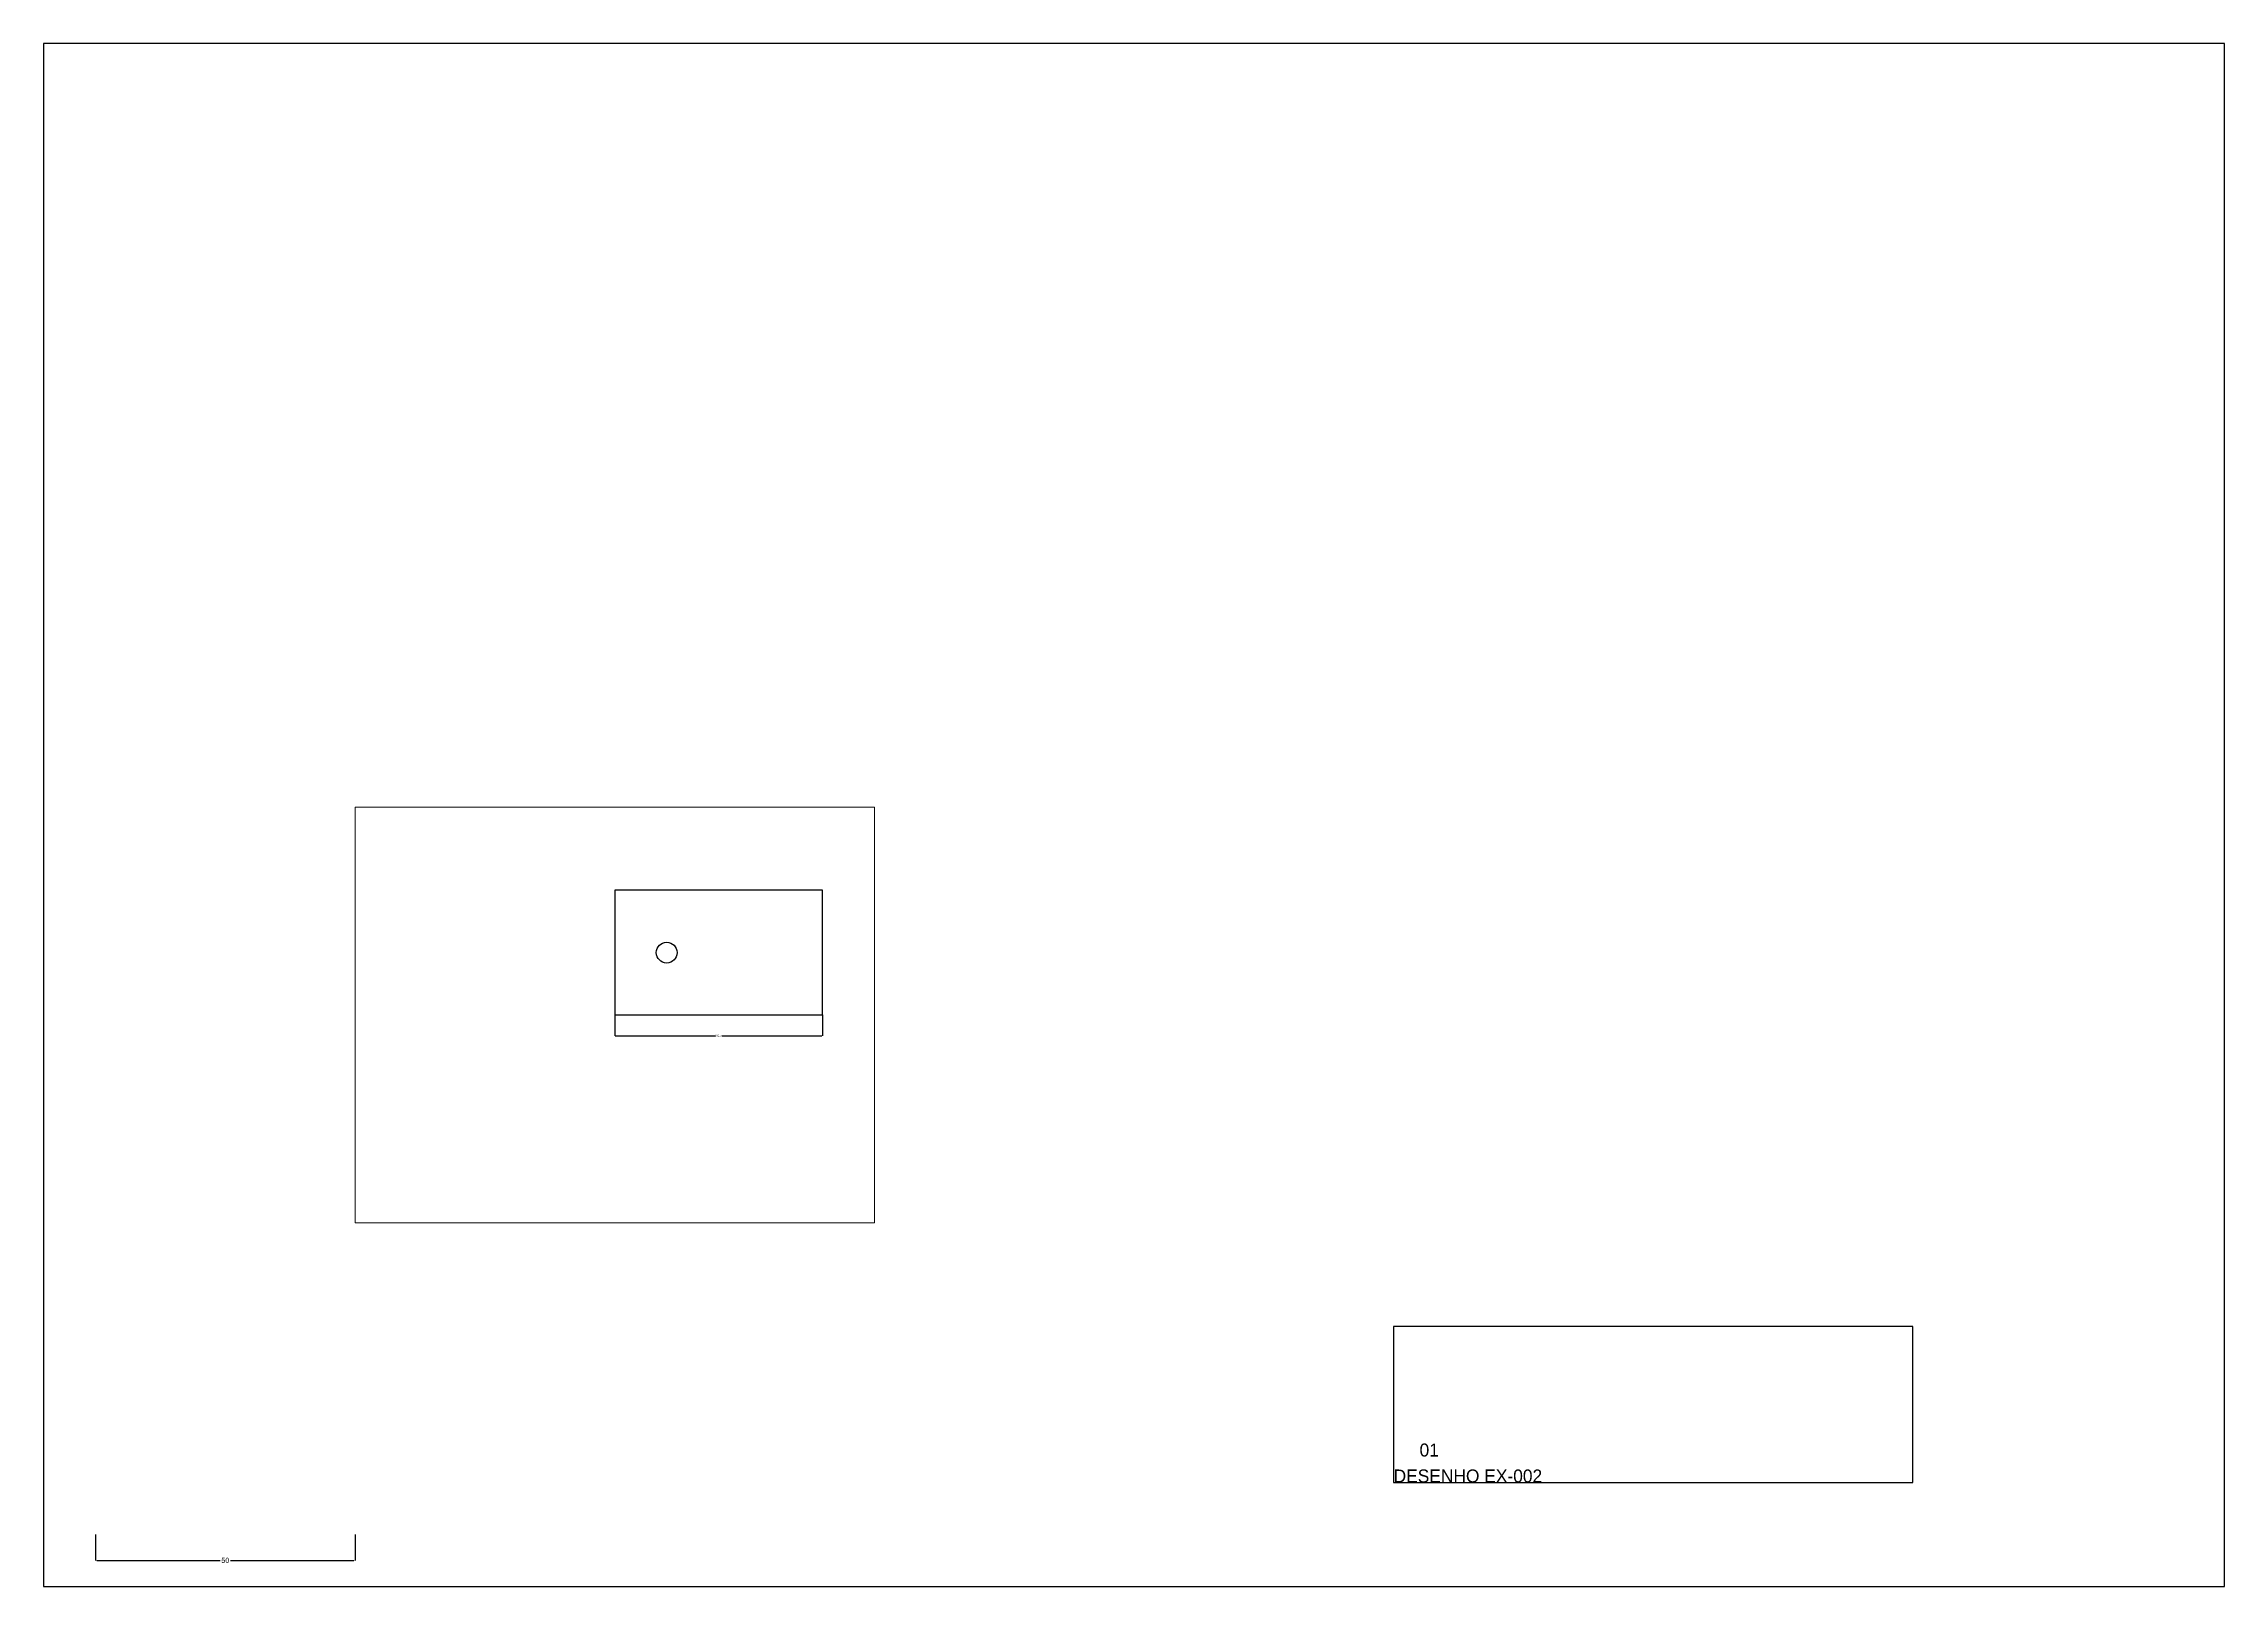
# Paper-space layout 'FOLHA' of a CAD drawing. Header units: millimetres. Extents: x -10 to 410, y -10 to 287.
# The model-space entities are those that its viewports show. They can reach past a viewport. Long polylines and large blocks are cut down to what shows.
import ezdxf

# ---------------------------------------------------------------- set-up
doc = ezdxf.new("R2010")
doc.units = ezdxf.units.MM
doc.dimstyles.get("Standard").update_dxf_attribs({"dimtxt": 2.5, "dimasz": 2.5, "dimexe": 1.25, "dimexo": 0.625, "dimtad": 1, "dimcen": 2.5, "dimazin": 3, "dimtfac": 1, "dimtmove": 0, "dimatfit": 3})

# ---------------------------------------------------------------- blocks, each defined once
blk = doc.blocks.new('CARIMBO')
blk.add_lwpolyline([(0, 0), (100, 0), (100, 30), (0, 30)], close=True)
blk.add_text('DESENHO EX-002', height=2.5).set_placement((0, 0))
blk.add_attdef('REV', (5, 5), '', height=2.5)
blk = doc.blocks.new('_CLOSEDFILLED')
at = {"color": 0, "linetype": 'BYBLOCK'}
blk.add_solid([(-1, 0.2), (0, 0), (-1, -0.2)], dxfattribs=at)
blk = doc.blocks.new('*D2')
for p, q in [((0, 0), (0, -5)), ((50, 0), (50, -5)), ((0.25, -5), (24, -5)), ((26, -5), (49.75, -5))]:
    blk.add_line(p, q)
at = {"layer": 'Defpoints'}
for p in [(0, 0), (50, 0), (0, -5)]:
    blk.add_point(p, dxfattribs=at)
at = {"xscale": 0.25, "yscale": 0.25, "rotation": 180}
blk.add_blockref('_CLOSEDFILLED', (0, -5), dxfattribs=at)
at = {"xscale": 0.25, "yscale": 0.25}
blk.add_blockref('_CLOSEDFILLED', (50, -5), dxfattribs=at)
at = {"insert": (25, -5), "char_height": 1, "attachment_point": 5}
blk.add_mtext('50', dxfattribs=at)
blk = doc.blocks.new('*D1')
for p, q in [((0, 0), (0, -10)), ((100, 0), (100, -10)), ((0.25, -10), (48.5, -10)), ((51.5, -10), (99.75, -10))]:
    blk.add_line(p, q)
at = {"layer": 'Defpoints'}
for p in [(0, 0), (100, 0), (0, -10)]:
    blk.add_point(p, dxfattribs=at)
at = {"xscale": 0.25, "yscale": 0.25, "rotation": 180}
blk.add_blockref('_CLOSEDFILLED', (0, -10), dxfattribs=at)
at = {"xscale": 0.25, "yscale": 0.25}
blk.add_blockref('_CLOSEDFILLED', (100, -10), dxfattribs=at)
at = {"insert": (50, -10), "char_height": 1, "attachment_point": 5}
blk.add_mtext('\\A0;100{\\H0.50x;±0,10}', dxfattribs=at)

msp = doc.modelspace()

# ---------------------------------------------------------------- linework, layer by layer
msp.add_lwpolyline([(0, 0), (100, 0), (100, 60), (0, 60)], close=True)
msp.add_circle((25, 30), 5)

# ---------------------------------------------------------------- dimensions: what is measured, and where the dimension line sits
dim = msp.add_linear_dim(base=(0, -10), p1=(0, 0), p2=(100, 0), dimstyle='Standard', override={"dimtol": 1, "dimtp": 0.1, "dimtm": 0.1})
dim.commit()
dim.dimension.update_dxf_attribs({"geometry": '*D1', "text_midpoint": (50, -10)})

psp = doc.layouts.new('FOLHA')

# ---------------------------------------------------------------- linework, layer by layer
psp.add_lwpolyline([(-10, -10), (410, -10), (410, 287), (-10, 287)], close=True)

# ---------------------------------------------------------------- block references
psp.add_blockref('CARIMBO', (250, 10)).add_auto_attribs({'REV': '01'})

# ---------------------------------------------------------------- dimensions: what is measured, and where the dimension line sits
dim = psp.add_linear_dim(base=(0, -5), p1=(0, 0), p2=(50, 0), dimstyle='Standard')
dim.commit()
dim.dimension.update_dxf_attribs({"geometry": '*D2', "text_midpoint": (25, -5)})

# ---------------------------------------------------------------- viewports
at = {"layer": 'VIEWPORTS'}
psp.add_viewport(center=(100, 100), size=(100, 80), view_center_point=(0, 0), view_height=200, dxfattribs=at)

doc.saveas('drawing.dxf')
